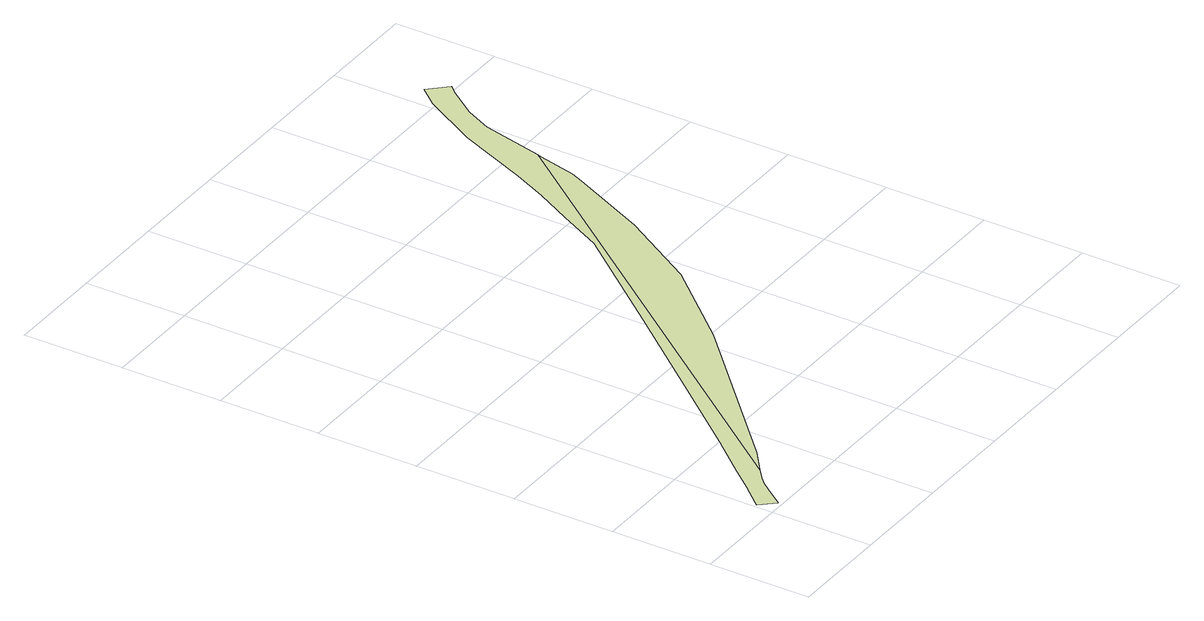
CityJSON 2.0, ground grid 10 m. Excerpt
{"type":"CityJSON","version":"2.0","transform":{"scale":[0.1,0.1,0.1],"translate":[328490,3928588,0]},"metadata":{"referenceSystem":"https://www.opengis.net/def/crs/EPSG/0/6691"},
"CityObjects":{
"landuse1":{"type":"LandUse","attributes":{"class":"204","LandUseDetailAttribute.orgLandUse":"10500","LandUseDetailAttribute.prefecture":"14","LandUseDetailAttribute.city":"14150","LandUseDetailAttribute.note":"都道府県","LandUseDetailAttribute.surveyYear":2015},"geometry":[{"type":"MultiSurface","lod":"1","boundaries":[[[0,1,2,3,4,5,6,7,8,9]]]}]},
"landuse2":{"type":"LandUse","attributes":{"class":"204","LandUseDetailAttribute.orgLandUse":"10500","LandUseDetailAttribute.prefecture":"14","LandUseDetailAttribute.city":"14150","LandUseDetailAttribute.note":"都道府県","LandUseDetailAttribute.surveyYear":2015},"geometry":[{"type":"MultiSurface","lod":"1","boundaries":[[[10,11,12,13,14,15,16,17,18,19,20,21,22,23,24,25,26,27,28,29,3,2,30,31,32,33]]]}]}
},
"vertices":[
[375,441,0],[384,478,0],[385,482,0],[54,47,0],[75,63,0],[77,65,0],[218,198,0],[286,274,0],[333,351,0],[369,428,0],
[423,622,0],[408,604,0],[377,549,0],[347,478,0],[331,444,0],[312,408,0],[289,364,0],[207,263,0],[144,186,0],[131,170,0],[73,99,0],[72,98,0],[41,62,0],[24,41,0],[6,21,0],[3,18,0],[16,4,0],[30,23,0],[37,32,0],[43,38,0],[400,544,0],[413,570,0],[432,596,0],[440,605,0]
]}
